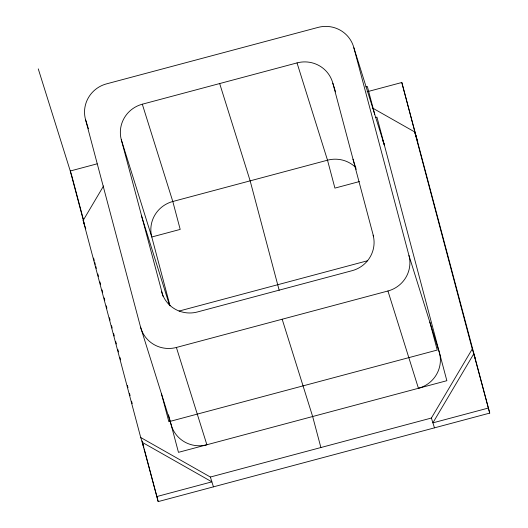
<?xml version="1.0" encoding="UTF-8"?>
<svg xmlns="http://www.w3.org/2000/svg" width="528" height="528" viewBox="0 0 528 528"><rect width="100%" height="100%" fill="white"/><g stroke="black" fill="none" stroke-linecap="round" stroke-linejoin="round"><path stroke-width="0.79" d="M142.111 440.972L143.801 447.335L140.725 437.514L83.153 220.447L103.587 185.935M140.725 437.514L210.368 477.035L431.396 418.031L472.256 349.015L414.691 131.947L372.755 108.154M163.066 296.36L121.295 139.702A29.416 28.875 -17.4 0 1 142.309 104.207L297.026 62.905A29.416 28.875 -17.4 0 1 332.845 83.233L335.551 91.859M365.765 86.896L367.343 86.473L374.741 114.385M97.112 163.832L70.277 170.999L84.665 225.265L83.153 220.447M367.072 91.773L401.808 82.5L489.727 413.101L158.195 501.6L142.237 442.332L211.88 481.853L156.625 496.604M375.368 117.539L376.946 117.117L446.853 380.701L178.464 452.344L168.531 414.883M359.383 181.573L334.917 188.107L327.512 160.195L297.026 62.905M179.091 311.058L367.574 260.74M176.392 347.464L387.941 290.994A29.416 28.875 -17.4 0 0 408.956 255.499L353.859 47.738A29.416 28.875 -17.4 0 0 318.041 27.41L106.491 83.879A29.416 28.875 -17.4 0 0 85.477 119.374L140.573 327.142L171.065 424.433A29.416 28.875 -17.4 0 0 206.884 444.761L176.392 347.464A29.416 28.875 -17.4 0 1 140.573 327.142M488.156 408.104L432.901 422.855L473.768 353.839L489.727 413.101M414.691 131.947L417.767 141.768M472.256 349.015L475.332 358.835M353.859 47.738L384.344 145.028A29.416 28.875 -17.4 0 0 382.84 140.752M408.956 255.499L439.448 352.79A29.416 28.875 -17.4 0 1 418.433 388.285L387.941 290.994M352.994 159.205L356.189 169.402M431.396 418.031L434.471 427.852M332.845 83.233L373.633 236.749M219.668 83.556L250.153 180.847L279.18 290.281M282.17 319.229L312.655 416.519L320.885 447.533M142.309 104.207L172.801 201.498L180.2 229.403L151.78 236.993L121.295 139.702M141.445 215.675L169.475 305.118M210.368 477.035L213.451 486.849M85.477 119.374L88.42 128.786M38.273 68.884L71.841 175.996L83.728 220.823M84.889 225.977L85.787 228.835M401.808 82.5L416.196 136.765M429.845 322.146L437.243 350.057L168.861 421.7L161.462 393.789M170.042 305.844L151.78 236.993A29.416 28.875 -17.4 0 1 172.801 201.498L327.512 160.195A29.416 28.875 -17.4 0 1 355.826 167.581M93.614 258.093L94.248 260.476M94.67 262.066L95.297 264.455M95.72 266.046L96.353 268.429M97.832 273.992L98.465 276.382M99.937 281.945L100.571 284.335M102.049 289.898L102.683 292.281M104.155 297.851L104.788 300.234M106.267 305.798L106.9 308.187M109.428 317.724L110.062 320.113M111.54 325.677L112.167 328.066M113.645 333.63L114.279 336.013M115.757 341.583L116.384 343.966M117.863 349.529L118.496 351.919M119.975 357.482L120.602 359.872M127.354 385.315L127.987 387.697M129.459 393.261L130.093 395.65M131.571 401.214L132.205 403.603M144.217 448.906L158.195 501.6M373.138 235.178A29.416 28.875 -17.4 0 1 352.123 270.673L197.413 311.975A29.416 28.875 -17.4 0 1 161.594 291.647"/></g></svg>
